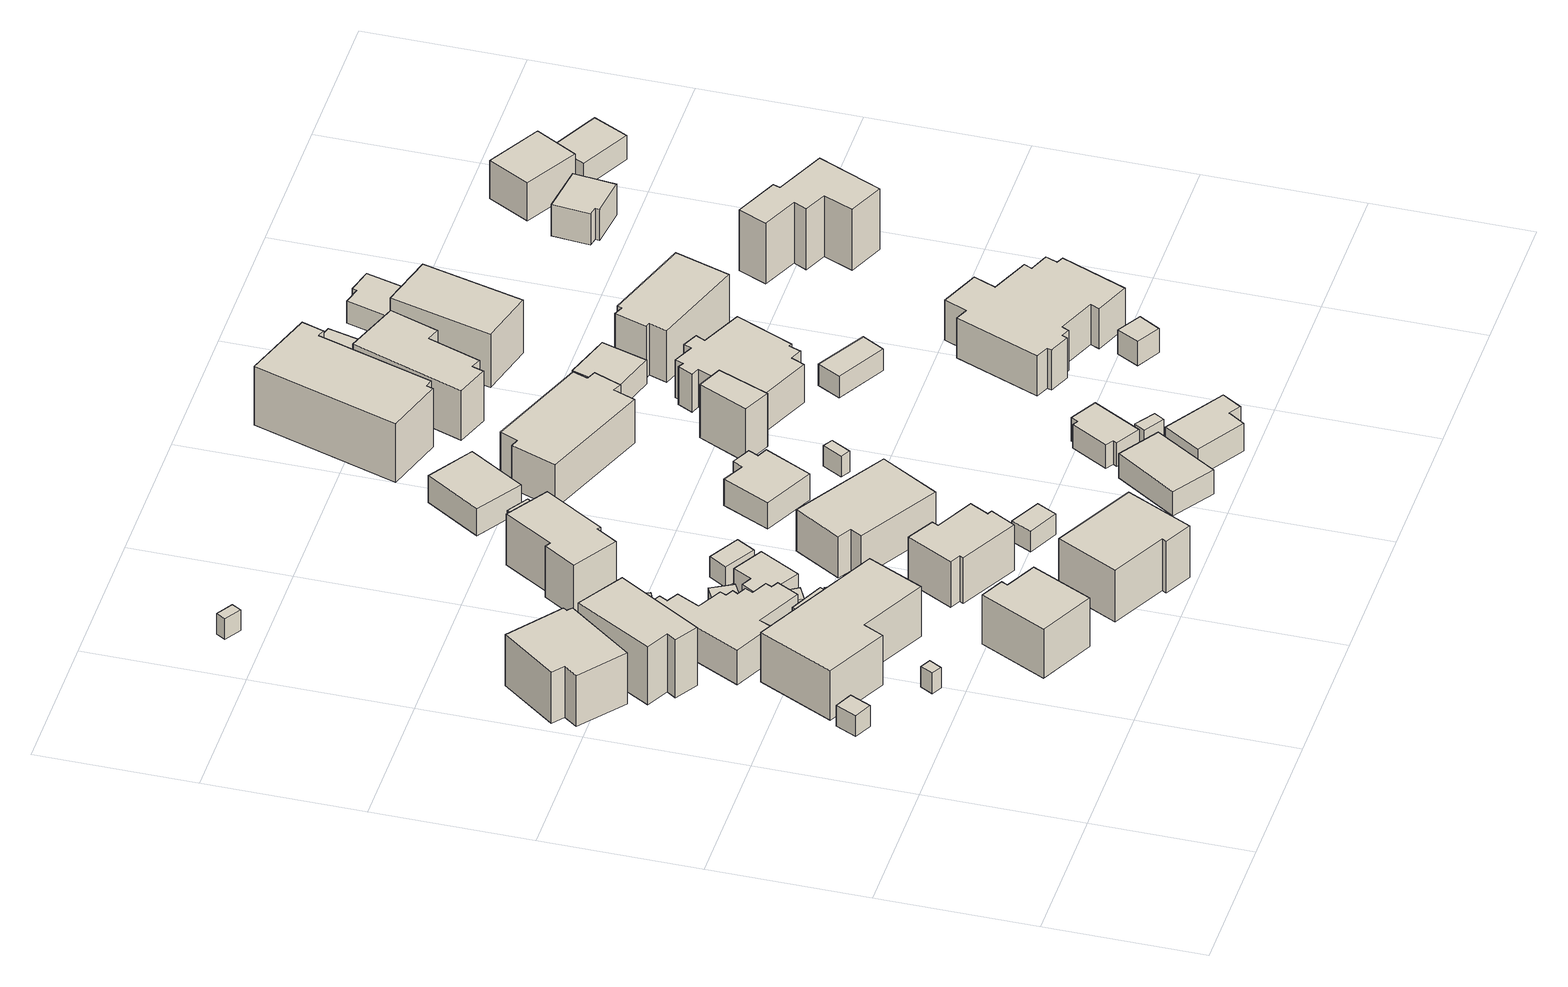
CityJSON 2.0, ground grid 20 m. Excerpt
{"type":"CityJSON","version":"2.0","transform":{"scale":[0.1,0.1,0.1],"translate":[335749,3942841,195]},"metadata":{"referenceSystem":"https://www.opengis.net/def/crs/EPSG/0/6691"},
"CityObjects":{
"building1":{"type":"Building","attributes":{"BuildingIDAttribute.prefecture":"14","BuildingIDAttribute.city":"14151","BuildingDetailAttribute.surveyYear":2015},"geometry":[{"type":"Solid","lod":"1","boundaries":[[[[0,1,2,3]],[[2,4,5,3]],[[1,6,4,2]],[[0,7,6,1]],[[3,5,7,0]],[[4,6,7,5]]]]}]},
"building2":{"type":"Building","attributes":{"usage":"411","measuredHeight":8.5,"storeysAboveGround":2,"BuildingIDAttribute.prefecture":"14","BuildingIDAttribute.city":"14151","BuildingDetailAttribute.totalFloorArea":158.34,"BuildingDetailAttribute.buildingFootprintArea":79.17,"BuildingDetailAttribute.buildingStructureType":"601","BuildingDetailAttribute.buildingStructureOrgType":"1","BuildingDetailAttribute.orgUsage":"10","BuildingDetailAttribute.surveyYear":2015},"geometry":[{"type":"Solid","lod":"1","boundaries":[[[[8,9,10,11,12,13,14,15]],[[14,16,17,15]],[[13,18,16,14]],[[12,19,18,13]],[[11,20,19,12]],[[10,21,20,11]],[[9,22,21,10]],[[8,23,22,9]],[[15,17,23,8]],[[16,18,19,20,21,22,23,17]]]]}]},
"building3":{"type":"Building","attributes":{"BuildingIDAttribute.prefecture":"14","BuildingIDAttribute.city":"14151","BuildingDetailAttribute.surveyYear":2015},"geometry":[{"type":"Solid","lod":"1","boundaries":[[[[24,25,26,27]],[[26,28,29,27]],[[25,30,28,26]],[[24,31,30,25]],[[27,29,31,24]],[[28,30,31,29]]]]}]},
"building4":{"type":"Building","attributes":{"usage":"411","measuredHeight":9.6,"storeysAboveGround":2,"BuildingIDAttribute.prefecture":"14","BuildingIDAttribute.city":"14151","BuildingDetailAttribute.totalFloorArea":136.27,"BuildingDetailAttribute.buildingFootprintArea":68.14,"BuildingDetailAttribute.buildingStructureType":"601","BuildingDetailAttribute.buildingStructureOrgType":"1","BuildingDetailAttribute.orgUsage":"10","BuildingDetailAttribute.surveyYear":2015},"geometry":[{"type":"Solid","lod":"1","boundaries":[[[[32,33,34,35,36,37]],[[36,38,39,37]],[[35,40,38,36]],[[34,41,40,35]],[[33,42,41,34]],[[32,43,42,33]],[[37,39,43,32]],[[38,40,41,42,43,39]]]]}]},
"building5":{"type":"Building","attributes":{"usage":"411","measuredHeight":8.9,"storeysAboveGround":2,"BuildingIDAttribute.prefecture":"14","BuildingIDAttribute.city":"14151","BuildingDetailAttribute.totalFloorArea":282.09,"BuildingDetailAttribute.buildingFootprintArea":141.05,"BuildingDetailAttribute.buildingStructureType":"601","BuildingDetailAttribute.buildingStructureOrgType":"1","BuildingDetailAttribute.orgUsage":"10","BuildingDetailAttribute.surveyYear":2015},"geometry":[{"type":"Solid","lod":"1","boundaries":[[[[44,45,46,47,48,49]],[[48,50,51,49]],[[47,52,50,48]],[[46,53,52,47]],[[45,54,53,46]],[[44,55,54,45]],[[49,51,55,44]],[[50,52,53,54,55,51]]]]}]},
"building6":{"type":"Building","attributes":{"usage":"411","measuredHeight":8.1,"storeysAboveGround":2,"BuildingIDAttribute.prefecture":"14","BuildingIDAttribute.city":"14151","BuildingDetailAttribute.totalFloorArea":116.62,"BuildingDetailAttribute.buildingFootprintArea":58.31,"BuildingDetailAttribute.buildingStructureType":"601","BuildingDetailAttribute.buildingStructureOrgType":"1","BuildingDetailAttribute.orgUsage":"10","BuildingDetailAttribute.surveyYear":2015},"geometry":[{"type":"Solid","lod":"1","boundaries":[[[[56,57,58,59,60,61]],[[60,62,63,61]],[[59,64,62,60]],[[58,65,64,59]],[[57,66,65,58]],[[56,67,66,57]],[[61,63,67,56]],[[62,64,65,66,67,63]]]]}]},
"building7":{"type":"Building","attributes":{"BuildingIDAttribute.prefecture":"14","BuildingIDAttribute.city":"14151","BuildingDetailAttribute.surveyYear":2015},"geometry":[{"type":"Solid","lod":"1","boundaries":[[[[68,69,70,71]],[[70,72,73,71]],[[69,74,72,70]],[[68,75,74,69]],[[71,73,75,68]],[[72,74,75,73]]]]}]},
"building8":{"type":"Building","attributes":{"usage":"411","measuredHeight":7.4,"storeysAboveGround":2,"BuildingIDAttribute.prefecture":"14","BuildingIDAttribute.city":"14151","BuildingDetailAttribute.totalFloorArea":172.94,"BuildingDetailAttribute.buildingFootprintArea":86.47,"BuildingDetailAttribute.buildingStructureType":"601","BuildingDetailAttribute.buildingStructureOrgType":"1","BuildingDetailAttribute.orgUsage":"10","BuildingDetailAttribute.surveyYear":2015},"geometry":[{"type":"Solid","lod":"1","boundaries":[[[[76,77,78,79,80,81,82,83,84,85,86,87,88,89,90,91,92,93,94,95]],[[94,96,97,95]],[[93,98,96,94]],[[92,99,98,93]],[[91,100,99,92]],[[90,101,100,91]],[[89,102,101,90]],[[88,103,102,89]],[[87,104,103,88]],[[86,105,104,87]],[[85,106,105,86]],[[84,107,106,85]],[[83,108,107,84]],[[82,109,108,83]],[[81,110,109,82]],[[80,111,110,81]],[[79,112,111,80]],[[78,113,112,79]],[[77,114,113,78]],[[76,115,114,77]],[[95,97,115,76]],[[96,98,99,100,101,102,103,104,105,106,107,108,109,110,111,112,113,114,115,97]]]]}]},
"building9":{"type":"Building","attributes":{"measuredHeight":6.3,"BuildingIDAttribute.prefecture":"14","BuildingIDAttribute.city":"14151","BuildingDetailAttribute.surveyYear":2015},"geometry":[{"type":"Solid","lod":"1","boundaries":[[[[116,117,118,119]],[[118,120,121,119]],[[117,122,120,118]],[[116,123,122,117]],[[119,121,123,116]],[[120,122,123,121]]]]}]},
"building10":{"type":"Building","attributes":{"measuredHeight":5.1,"BuildingIDAttribute.prefecture":"14","BuildingIDAttribute.city":"14151","BuildingDetailAttribute.surveyYear":2015},"geometry":[{"type":"Solid","lod":"1","boundaries":[[[[124,125,126,127]],[[126,128,129,127]],[[125,130,128,126]],[[124,131,130,125]],[[127,129,131,124]],[[128,130,131,129]]]]}]},
"building11":{"type":"Building","attributes":{"BuildingIDAttribute.prefecture":"14","BuildingIDAttribute.city":"14151","BuildingDetailAttribute.surveyYear":2015},"geometry":[{"type":"Solid","lod":"1","boundaries":[[[[132,133,134,135]],[[134,136,137,135]],[[133,138,136,134]],[[132,139,138,133]],[[135,137,139,132]],[[136,138,139,137]]]]}]},
"building12":{"type":"Building","attributes":{"BuildingIDAttribute.prefecture":"14","BuildingIDAttribute.city":"14151","BuildingDetailAttribute.surveyYear":2015},"geometry":[{"type":"Solid","lod":"1","boundaries":[[[[140,141,142,143]],[[142,144,145,143]],[[141,146,144,142]],[[140,147,146,141]],[[143,145,147,140]],[[144,146,147,145]]]]}]},
"building13":{"type":"Building","attributes":{"measuredHeight":3.5,"BuildingIDAttribute.prefecture":"14","BuildingIDAttribute.city":"14151","BuildingDetailAttribute.surveyYear":2015},"geometry":[{"type":"Solid","lod":"1","boundaries":[[[[148,149,150,151]],[[150,152,153,151]],[[149,154,152,150]],[[148,155,154,149]],[[151,153,155,148]],[[152,154,155,153]]]]}]},
"building14":{"type":"Building","attributes":{"usage":"411","storeysAboveGround":1,"BuildingIDAttribute.prefecture":"14","BuildingIDAttribute.city":"14151","BuildingDetailAttribute.totalFloorArea":28.24,"BuildingDetailAttribute.buildingFootprintArea":28.24,"BuildingDetailAttribute.buildingStructureType":"601","BuildingDetailAttribute.buildingStructureOrgType":"1","BuildingDetailAttribute.orgUsage":"10","BuildingDetailAttribute.surveyYear":2015},"geometry":[{"type":"Solid","lod":"1","boundaries":[[[[156,157,158,159,160,161]],[[160,162,163,161]],[[159,164,162,160]],[[158,165,164,159]],[[157,166,165,158]],[[156,167,166,157]],[[161,163,167,156]],[[162,164,165,166,167,163]]]]}]},
"building15":{"type":"Building","attributes":{"usage":"411","measuredHeight":8.6,"storeysAboveGround":2,"BuildingIDAttribute.prefecture":"14","BuildingIDAttribute.city":"14151","BuildingDetailAttribute.totalFloorArea":173.57,"BuildingDetailAttribute.buildingFootprintArea":86.79,"BuildingDetailAttribute.buildingStructureType":"601","BuildingDetailAttribute.buildingStructureOrgType":"1","BuildingDetailAttribute.orgUsage":"10","BuildingDetailAttribute.surveyYear":2015},"geometry":[{"type":"Solid","lod":"1","boundaries":[[[[168,169,170,171,172,173]],[[172,174,175,173]],[[171,176,174,172]],[[170,177,176,171]],[[169,178,177,170]],[[168,179,178,169]],[[173,175,179,168]],[[174,176,177,178,179,175]]]]}]},
"building16":{"type":"Building","attributes":{"usage":"411","measuredHeight":7,"storeysAboveGround":2,"BuildingIDAttribute.prefecture":"14","BuildingIDAttribute.city":"14151","BuildingDetailAttribute.totalFloorArea":106.23,"BuildingDetailAttribute.buildingFootprintArea":53.12,"BuildingDetailAttribute.buildingStructureType":"601","BuildingDetailAttribute.buildingStructureOrgType":"1","BuildingDetailAttribute.orgUsage":"10","BuildingDetailAttribute.surveyYear":2015},"geometry":[{"type":"Solid","lod":"1","boundaries":[[[[180,181,182,183,184,185,186,187,188,189]],[[188,190,191,189]],[[187,192,190,188]],[[186,193,192,187]],[[185,194,193,186]],[[184,195,194,185]],[[183,196,195,184]],[[182,197,196,183]],[[181,198,197,182]],[[180,199,198,181]],[[189,191,199,180]],[[190,192,193,194,195,196,197,198,199,191]]]]}]},
"building17":{"type":"Building","attributes":{"usage":"411","measuredHeight":8.1,"storeysAboveGround":2,"BuildingIDAttribute.prefecture":"14","BuildingIDAttribute.city":"14151","BuildingDetailAttribute.totalFloorArea":130.05,"BuildingDetailAttribute.buildingFootprintArea":65.03,"BuildingDetailAttribute.buildingStructureType":"601","BuildingDetailAttribute.buildingStructureOrgType":"1","BuildingDetailAttribute.orgUsage":"10","BuildingDetailAttribute.surveyYear":2015},"geometry":[{"type":"Solid","lod":"1","boundaries":[[[[200,201,202,203,204,205,206,207]],[[206,208,209,207]],[[205,210,208,206]],[[204,211,210,205]],[[203,212,211,204]],[[202,213,212,203]],[[201,214,213,202]],[[200,215,214,201]],[[207,209,215,200]],[[208,210,211,212,213,214,215,209]]]]}]},
"building18":{"type":"Building","attributes":{"usage":"411","storeysAboveGround":1,"BuildingIDAttribute.prefecture":"14","BuildingIDAttribute.city":"14151","BuildingDetailAttribute.totalFloorArea":10.48,"BuildingDetailAttribute.buildingFootprintArea":10.48,"BuildingDetailAttribute.buildingStructureType":"601","BuildingDetailAttribute.buildingStructureOrgType":"1","BuildingDetailAttribute.orgUsage":"10","BuildingDetailAttribute.surveyYear":2015},"geometry":[{"type":"Solid","lod":"1","boundaries":[[[[216,217,218,219]],[[218,220,221,219]],[[217,222,220,218]],[[216,223,222,217]],[[219,221,223,216]],[[220,222,223,221]]]]}]},
"building19":{"type":"Building","attributes":{"usage":"411","measuredHeight":7.6,"storeysAboveGround":2,"BuildingIDAttribute.prefecture":"14","BuildingIDAttribute.city":"14151","BuildingDetailAttribute.totalFloorArea":189.96,"BuildingDetailAttribute.buildingFootprintArea":94.98,"BuildingDetailAttribute.buildingStructureType":"601","BuildingDetailAttribute.buildingStructureOrgType":"1","BuildingDetailAttribute.orgUsage":"10","BuildingDetailAttribute.surveyYear":2015},"geometry":[{"type":"Solid","lod":"1","boundaries":[[[[224,225,226,227,228,229]],[[228,230,231,229]],[[227,232,230,228]],[[226,233,232,227]],[[225,234,233,226]],[[224,235,234,225]],[[229,231,235,224]],[[230,232,233,234,235,231]]]]}]},
"building20":{"type":"Building","attributes":{"BuildingIDAttribute.prefecture":"14","BuildingIDAttribute.city":"14151","BuildingDetailAttribute.surveyYear":2015},"geometry":[{"type":"Solid","lod":"1","boundaries":[[[[236,237,238,239]],[[238,240,241,239]],[[237,242,240,238]],[[236,243,242,237]],[[239,241,243,236]],[[240,242,243,241]]]]}]},
"building21":{"type":"Building","attributes":{"BuildingIDAttribute.prefecture":"14","BuildingIDAttribute.city":"14151","BuildingDetailAttribute.surveyYear":2015},"geometry":[{"type":"Solid","lod":"1","boundaries":[[[[244,245,246,247]],[[246,248,249,247]],[[245,250,248,246]],[[244,251,250,245]],[[247,249,251,244]],[[248,250,251,249]]]]}]},
"building22":{"type":"Building","attributes":{"usage":"411","measuredHeight":4.7,"storeysAboveGround":1,"BuildingIDAttribute.prefecture":"14","BuildingIDAttribute.city":"14151","BuildingDetailAttribute.totalFloorArea":51.02,"BuildingDetailAttribute.buildingFootprintArea":51.02,"BuildingDetailAttribute.buildingStructureType":"601","BuildingDetailAttribute.buildingStructureOrgType":"1","BuildingDetailAttribute.orgUsage":"10","BuildingDetailAttribute.surveyYear":2015},"geometry":[{"type":"Solid","lod":"1","boundaries":[[[[252,253,254,255]],[[254,256,257,255]],[[253,258,256,254]],[[252,259,258,253]],[[255,257,259,252]],[[256,258,259,257]]]]}]},
"building23":{"type":"Building","attributes":{"usage":"411","measuredHeight":4.4,"storeysAboveGround":2,"BuildingIDAttribute.prefecture":"14","BuildingIDAttribute.city":"14151","BuildingDetailAttribute.totalFloorArea":86.21,"BuildingDetailAttribute.buildingFootprintArea":43.1,"BuildingDetailAttribute.buildingStructureType":"601","BuildingDetailAttribute.buildingStructureOrgType":"1","BuildingDetailAttribute.orgUsage":"10","BuildingDetailAttribute.surveyYear":2015},"geometry":[{"type":"Solid","lod":"1","boundaries":[[[[260,261,262,263,264,265,266,267]],[[266,268,269,267]],[[265,270,268,266]],[[264,271,270,265]],[[263,272,271,264]],[[262,273,272,263]],[[261,274,273,262]],[[260,275,274,261]],[[267,269,275,260]],[[268,270,271,272,273,274,275,269]]]]}]},
"building24":{"type":"Building","attributes":{"usage":"411","measuredHeight":4,"storeysAboveGround":1,"BuildingIDAttribute.prefecture":"14","BuildingIDAttribute.city":"14151","BuildingDetailAttribute.totalFloorArea":33.34,"BuildingDetailAttribute.buildingFootprintArea":33.34,"BuildingDetailAttribute.buildingStructureType":"601","BuildingDetailAttribute.buildingStructureOrgType":"1","BuildingDetailAttribute.orgUsage":"10","BuildingDetailAttribute.surveyYear":2015},"geometry":[{"type":"Solid","lod":"1","boundaries":[[[[276,277,278,279]],[[278,280,281,279]],[[277,282,280,278]],[[276,283,282,277]],[[279,281,283,276]],[[280,282,283,281]]]]}]},
"building25":{"type":"Building","attributes":{"BuildingIDAttribute.prefecture":"14","BuildingIDAttribute.city":"14151","BuildingDetailAttribute.surveyYear":2015},"geometry":[{"type":"Solid","lod":"1","boundaries":[[[[284,285,286,287]],[[286,288,289,287]],[[285,290,288,286]],[[284,291,290,285]],[[287,289,291,284]],[[288,290,291,289]]]]}]},
"building26":{"type":"Building","attributes":{"usage":"411","measuredHeight":8.1,"storeysAboveGround":2,"BuildingIDAttribute.prefecture":"14","BuildingIDAttribute.city":"14151","BuildingDetailAttribute.totalFloorArea":221.36,"BuildingDetailAttribute.buildingFootprintArea":110.68,"BuildingDetailAttribute.buildingStructureType":"601","BuildingDetailAttribute.buildingStructureOrgType":"1","BuildingDetailAttribute.orgUsage":"10","BuildingDetailAttribute.surveyYear":2015},"geometry":[{"type":"Solid","lod":"1","boundaries":[[[[292,293,294,295,296,297,298,299,300,301]],[[300,302,303,301]],[[299,304,302,300]],[[298,305,304,299]],[[297,306,305,298]],[[296,307,306,297]],[[295,308,307,296]],[[294,309,308,295]],[[293,310,309,294]],[[292,311,310,293]],[[301,303,311,292]],[[302,304,305,306,307,308,309,310,311,303]]]]}]},
"building27":{"type":"Building","attributes":{"usage":"411","measuredHeight":3.7,"storeysAboveGround":1,"BuildingIDAttribute.prefecture":"14","BuildingIDAttribute.city":"14151","BuildingDetailAttribute.totalFloorArea":28.41,"BuildingDetailAttribute.buildingFootprintArea":28.41,"BuildingDetailAttribute.buildingStructureType":"601","BuildingDetailAttribute.buildingStructureOrgType":"1","BuildingDetailAttribute.orgUsage":"10","BuildingDetailAttribute.surveyYear":2015},"geometry":[{"type":"Solid","lod":"1","boundaries":[[[[312,313,314,315,316,317,318,319]],[[318,320,321,319]],[[317,322,320,318]],[[316,323,322,317]],[[315,324,323,316]],[[314,325,324,315]],[[313,326,325,314]],[[312,327,326,313]],[[319,321,327,312]],[[320,322,323,324,325,326,327,321]]]]}]},
"building28":{"type":"Building","attributes":{"usage":"411","measuredHeight":4.5,"storeysAboveGround":1,"BuildingIDAttribute.prefecture":"14","BuildingIDAttribute.city":"14151","BuildingDetailAttribute.totalFloorArea":40.95,"BuildingDetailAttribute.buildingFootprintArea":40.95,"BuildingDetailAttribute.buildingStructureType":"601","BuildingDetailAttribute.buildingStructureOrgType":"1","BuildingDetailAttribute.orgUsage":"10","BuildingDetailAttribute.surveyYear":2015},"geometry":[{"type":"Solid","lod":"1","boundaries":[[[[328,329,330,331,332,333]],[[332,334,335,333]],[[331,336,334,332]],[[330,337,336,331]],[[329,338,337,330]],[[328,339,338,329]],[[333,335,339,328]],[[334,336,337,338,339,335]]]]}]},
"building29":{"type":"Building","attributes":{"usage":"412","measuredHeight":9.5,"storeysAboveGround":2,"BuildingIDAttribute.prefecture":"14","BuildingIDAttribute.city":"14151","BuildingDetailAttribute.totalFloorArea":293.2,"BuildingDetailAttribute.buildingFootprintArea":146.6,"BuildingDetailAttribute.buildingStructureType":"601","BuildingDetailAttribute.buildingStructureOrgType":"1","BuildingDetailAttribute.orgUsage":"20","BuildingDetailAttribute.surveyYear":2015},"geometry":[{"type":"Solid","lod":"1","boundaries":[[[[340,341,342,343,344,345,346,347]],[[346,348,349,347]],[[345,350,348,346]],[[344,351,350,345]],[[343,352,351,344]],[[342,353,352,343]],[[341,354,353,342]],[[340,355,354,341]],[[347,349,355,340]],[[348,350,351,352,353,354,355,349]]]]}]},
"building30":{"type":"Building","attributes":{"measuredHeight":3.2,"BuildingIDAttribute.prefecture":"14","BuildingIDAttribute.city":"14151","BuildingDetailAttribute.surveyYear":2015},"geometry":[{"type":"Solid","lod":"1","boundaries":[[[[356,357,358,359]],[[358,360,361,359]],[[357,362,360,358]],[[356,363,362,357]],[[359,361,363,356]],[[360,362,363,361]]]]}]},
"building31":{"type":"Building","attributes":{"usage":"422","measuredHeight":8.3,"storeysAboveGround":2,"BuildingIDAttribute.prefecture":"14","BuildingIDAttribute.city":"14151","BuildingDetailAttribute.totalFloorArea":42.49,"BuildingDetailAttribute.buildingFootprintArea":21.25,"BuildingDetailAttribute.buildingStructureType":"601","BuildingDetailAttribute.buildingStructureOrgType":"1","BuildingDetailAttribute.orgUsage":"137","BuildingDetailAttribute.surveyYear":2015},"geometry":[{"type":"Solid","lod":"1","boundaries":[[[[364,365,366,367]],[[366,368,369,367]],[[365,370,368,366]],[[364,371,370,365]],[[367,369,371,364]],[[368,370,371,369]]]]}]},
"building32":{"type":"Building","attributes":{"usage":"411","measuredHeight":8.1,"storeysAboveGround":2,"BuildingIDAttribute.prefecture":"14","BuildingIDAttribute.city":"14151","BuildingDetailAttribute.totalFloorArea":160.79,"BuildingDetailAttribute.buildingFootprintArea":80.4,"BuildingDetailAttribute.buildingStructureType":"601","BuildingDetailAttribute.buildingStructureOrgType":"1","BuildingDetailAttribute.orgUsage":"10","BuildingDetailAttribute.surveyYear":2015},"geometry":[{"type":"Solid","lod":"1","boundaries":[[[[372,373,374,375,376,377,378,379]],[[378,380,381,379]],[[377,382,380,378]],[[376,383,382,377]],[[375,384,383,376]],[[374,385,384,375]],[[373,386,385,374]],[[372,387,386,373]],[[379,381,387,372]],[[380,382,383,384,385,386,387,381]]]]}]},
"building33":{"type":"Building","attributes":{"usage":"411","measuredHeight":3.6,"storeysAboveGround":1,"BuildingIDAttribute.prefecture":"14","BuildingIDAttribute.city":"14151","BuildingDetailAttribute.totalFloorArea":34.57,"BuildingDetailAttribute.buildingFootprintArea":34.57,"BuildingDetailAttribute.buildingStructureType":"601","BuildingDetailAttribute.buildingStructureOrgType":"1","BuildingDetailAttribute.orgUsage":"10","BuildingDetailAttribute.surveyYear":2015},"geometry":[{"type":"Solid","lod":"1","boundaries":[[[[388,389,390,391]],[[390,392,393,391]],[[389,394,392,390]],[[388,395,394,389]],[[391,393,395,388]],[[392,394,395,393]]]]}]},
"building34":{"type":"Building","attributes":{"usage":"422","measuredHeight":6.6,"storeysAboveGround":2,"BuildingIDAttribute.prefecture":"14","BuildingIDAttribute.city":"14151","BuildingDetailAttribute.totalFloorArea":202.88,"BuildingDetailAttribute.buildingFootprintArea":101.44,"BuildingDetailAttribute.buildingStructureType":"601","BuildingDetailAttribute.buildingStructureOrgType":"1","BuildingDetailAttribute.orgUsage":"137","BuildingDetailAttribute.surveyYear":2015},"geometry":[{"type":"Solid","lod":"1","boundaries":[[[[396,397,398,399,400,401,402,403,404,405,406,407,408,409,410,411]],[[410,412,413,411]],[[409,414,412,410]],[[408,415,414,409]],[[407,416,415,408]],[[406,417,416,407]],[[405,418,417,406]],[[404,419,418,405]],[[403,420,419,404]],[[402,421,420,403]],[[401,422,421,402]],[[400,423,422,401]],[[399,424,423,400]],[[398,425,424,399]],[[397,426,425,398]],[[396,427,426,397]],[[411,413,427,396]],[[412,414,415,416,417,418,419,420,421,422,423,424,425,426,427,413]]]]}]},
"building35":{"type":"Building","attributes":{"measuredHeight":3.8,"BuildingIDAttribute.prefecture":"14","BuildingIDAttribute.city":"14151","BuildingDetailAttribute.surveyYear":2015},"geometry":[{"type":"Solid","lod":"1","boundaries":[[[[428,429,430,431,432,433]],[[432,434,435,433]],[[431,436,434,432]],[[430,437,436,431]],[[429,438,437,430]],[[428,439,438,429]],[[433,435,439,428]],[[434,436,437,438,439,435]]]]}]},
"building36":{"type":"Building","attributes":{"usage":"422","measuredHeight":3.3,"storeysAboveGround":1,"BuildingIDAttribute.prefecture":"14","BuildingIDAttribute.city":"14151","BuildingDetailAttribute.totalFloorArea":21.17,"BuildingDetailAttribute.buildingFootprintArea":21.17,"BuildingDetailAttribute.buildingStructureType":"601","BuildingDetailAttribute.buildingStructureOrgType":"1","BuildingDetailAttribute.orgUsage":"137","BuildingDetailAttribute.surveyYear":2015},"geometry":[{"type":"Solid","lod":"1","boundaries":[[[[440,441,442,443]],[[442,444,445,443]],[[441,446,444,442]],[[440,447,446,441]],[[443,445,447,440]],[[444,446,447,445]]]]}]},
"building37":{"type":"Building","attributes":{"usage":"411","measuredHeight":8.6,"storeysAboveGround":2,"BuildingIDAttribute.prefecture":"14","BuildingIDAttribute.city":"14151","BuildingDetailAttribute.totalFloorArea":163,"BuildingDetailAttribute.buildingFootprintArea":81.5,"BuildingDetailAttribute.buildingStructureType":"601","BuildingDetailAttribute.buildingStructureOrgType":"1","BuildingDetailAttribute.orgUsage":"10","BuildingDetailAttribute.surveyYear":2015},"geometry":[{"type":"Solid","lod":"1","boundaries":[[[[448,449,450,451]],[[450,452,453,451]],[[449,454,452,450]],[[448,455,454,449]],[[451,453,455,448]],[[452,454,455,453]]]]}]},
"building38":{"type":"Building","attributes":{"measuredHeight":3.7,"BuildingIDAttribute.prefecture":"14","BuildingIDAttribute.city":"14151","BuildingDetailAttribute.surveyYear":2015},"geometry":[{"type":"Solid","lod":"1","boundaries":[[[[456,457,458,459]],[[458,460,461,459]],[[457,462,460,458]],[[456,463,462,457]],[[459,461,463,456]],[[460,462,463,461]]]]}]},
"building39":{"type":"Building","attributes":{"usage":"411","measuredHeight":8.9,"storeysAboveGround":2,"BuildingIDAttribute.prefecture":"14","BuildingIDAttribute.city":"14151","BuildingDetailAttribute.totalFloorArea":155.35,"BuildingDetailAttribute.buildingFootprintArea":77.67,"BuildingDetailAttribute.buildingStructureType":"601","BuildingDetailAttribute.buildingStructureOrgType":"1","BuildingDetailAttribute.orgUsage":"10","BuildingDetailAttribute.surveyYear":2015},"geometry":[{"type":"Solid","lod":"1","boundaries":[[[[464,465,466,467,468,469,470,471]],[[470,472,473,471]],[[469,474,472,470]],[[468,475,474,469]],[[467,476,475,468]],[[466,477,476,467]],[[465,478,477,466]],[[464,479,478,465]],[[471,473,479,464]],[[472,474,475,476,477,478,479,473]]]]}]},
"building40":{"type":"Building","attributes":{"usage":"411","measuredHeight":8.3,"storeysAboveGround":1,"BuildingIDAttribute.prefecture":"14","BuildingIDAttribute.city":"14151","BuildingDetailAttribute.totalFloorArea":177.8,"BuildingDetailAttribute.buildingFootprintArea":177.8,"BuildingDetailAttribute.buildingStructureType":"601","BuildingDetailAttribute.buildingStructureOrgType":"1","BuildingDetailAttribute.orgUsage":"10","BuildingDetailAttribute.surveyYear":2015},"geometry":[{"type":"Solid","lod":"1","boundaries":[[[[480,481,482,483,484,485,486,487,488,489,490,491,492,493,494,495,496,497,498,499]],[[498,500,501,499]],[[497,502,500,498]],[[496,503,502,497]],[[495,504,503,496]],[[494,505,504,495]],[[493,506,505,494]],[[492,507,506,493]],[[491,508,507,492]],[[490,509,508,491]],[[489,510,509,490]],[[488,511,510,489]],[[487,512,511,488]],[[486,513,512,487]],[[485,514,513,486]],[[484,515,514,485]],[[483,516,515,484]],[[482,517,516,483]],[[481,518,517,482]],[[480,519,518,481]],[[499,501,519,480]],[[500,502,503,504,505,506,507,508,509,510,511,512,513,514,515,516,517,518,519,501]]]]}]},
"building41":{"type":"Building","attributes":{"usage":"411","measuredHeight":3.5,"storeysAboveGround":1,"BuildingIDAttribute.prefecture":"14","BuildingIDAttribute.city":"14151","BuildingDetailAttribute.totalFloorArea":28.29,"BuildingDetailAttribute.buildingFootprintArea":28.29,"BuildingDetailAttribute.buildingStructureType":"601","BuildingDetailAttribute.buildingStructureOrgType":"1","BuildingDetailAttribute.orgUsage":"10","BuildingDetailAttribute.surveyYear":2015},"geometry":[{"type":"Solid","lod":"1","boundaries":[[[[520,521,522,523,524,525]],[[524,526,527,525]],[[523,528,526,524]],[[522,529,528,523]],[[521,530,529,522]],[[520,531,530,521]],[[525,527,531,520]],[[526,528,529,530,531,527]]]]}]},
"building42":{"type":"Building","attributes":{"usage":"411","measuredHeight":10.3,"storeysAboveGround":2,"BuildingIDAttribute.prefecture":"14","BuildingIDAttribute.city":"14151","BuildingDetailAttribute.totalFloorArea":134.29,"BuildingDetailAttribute.buildingFootprintArea":67.14,"BuildingDetailAttribute.buildingStructureType":"601","BuildingDetailAttribute.buildingStructureOrgType":"1","BuildingDetailAttribute.orgUsage":"10","BuildingDetailAttribute.surveyYear":2015},"geometry":[{"type":"Solid","lod":"1","boundaries":[[[[532,533,534,535,536,537,538,539,540,541]],[[540,542,543,541]],[[539,544,542,540]],[[538,545,544,539]],[[537,546,545,538]],[[536,547,546,537]],[[535,548,547,536]],[[534,549,548,535]],[[533,550,549,534]],[[532,551,550,533]],[[541,543,551,532]],[[542,544,545,546,547,548,549,550,551,543]]]]}]},
"building43":{"type":"Building","attributes":{"usage":"411","measuredHeight":5,"storeysAboveGround":1,"BuildingIDAttribute.prefecture":"14","BuildingIDAttribute.city":"14151","BuildingDetailAttribute.totalFloorArea":28.56,"BuildingDetailAttribute.buildingFootprintArea":28.56,"BuildingDetailAttribute.buildingStructureType":"601","BuildingDetailAttribute.buildingStructureOrgType":"1","BuildingDetailAttribute.orgUsage":"10","BuildingDetailAttribute.surveyYear":2015},"geometry":[{"type":"Solid","lod":"1","boundaries":[[[[552,553,554,555,556,557]],[[556,558,559,557]],[[555,560,558,556]],[[554,561,560,555]],[[553,562,561,554]],[[552,563,562,553]],[[557,559,563,552]],[[558,560,561,562,563,559]]]]}]},
"building44":{"type":"Building","attributes":{"usage":"422","measuredHeight":6.1,"storeysAboveGround":2,"BuildingIDAttribute.prefecture":"14","BuildingIDAttribute.city":"14151","BuildingDetailAttribute.totalFloorArea":85.36,"BuildingDetailAttribute.buildingFootprintArea":42.68,"BuildingDetailAttribute.buildingStructureType":"601","BuildingDetailAttribute.buildingStructureOrgType":"1","BuildingDetailAttribute.orgUsage":"137","BuildingDetailAttribute.surveyYear":2015},"geometry":[{"type":"Solid","lod":"1","boundaries":[[[[564,565,566,567]],[[566,568,569,567]],[[565,570,568,566]],[[564,571,570,565]],[[567,569,571,564]],[[568,570,571,569]]]]}]},
"building45":{"type":"Building","attributes":{"usage":"411","measuredHeight":3.8,"storeysAboveGround":1,"BuildingIDAttribute.prefecture":"14","BuildingIDAttribute.city":"14151","BuildingDetailAttribute.totalFloorArea":31.52,"BuildingDetailAttribute.buildingFootprintArea":31.52,"BuildingDetailAttribute.buildingStructureType":"601","BuildingDetailAttribute.buildingStructureOrgType":"1","BuildingDetailAttribute.orgUsage":"10","BuildingDetailAttribute.surveyYear":2015},"geometry":[{"type":"Solid","lod":"1","boundaries":[[[[572,573,574,575]],[[574,576,577,575]],[[573,578,576,574]],[[572,579,578,573]],[[575,577,579,572]],[[576,578,579,577]]]]}]}
},
"vertices":[
[100,286,11],[77,297,11],[90,324,11],[113,313,11],[90,324,41],[113,313,41],[77,297,41],[100,286,41],
[17,626,15],[2,638,15],[56,708,15],[122,657,15],[119,652,15],[125,647,15],[61,564,15],[4,609,15],[61,564,89],[4,609,89],[125,647,89],[119,652,89],[122,657,89],[56,708,89],[2,638,89],[17,626,89],
[203,244,8],[194,228,8],[181,235,8],[190,251,8],[181,235,38],[190,251,38],[194,228,38],[203,244,38],
[186,605,12],[119,497,12],[90,515,12],[98,527,12],[69,542,12],[127,641,12],[69,542,96],[127,641,96],[98,527,96],[90,515,96],[119,497,96],[186,605,96],
[316,347,8],[281,276,8],[195,320,8],[182,294,8],[102,334,8],[150,430,8],[102,334,80],[150,430,80],[182,294,80],[195,320,80],[281,276,80],[316,347,80],
[316,190,8],[312,182,8],[352,162,8],[314,85,8],[243,120,8],[286,205,8],[243,120,79],[286,205,79],[314,85,79],[352,162,79],[312,182,79],[316,190,79],
[55,1032,36],[48,1020,36],[27,1033,36],[34,1045,36],[27,1033,66],[34,1045,66],[48,1020,66],[55,1032,66],
[209,567,10],[203,556,10],[218,548,10],[203,519,10],[235,502,10],[231,494,10],[241,489,10],[237,482,10],[249,476,10],[244,466,10],[264,456,10],[260,448,10],[269,443,10],[254,415,10],[196,444,10],[188,428,10],[135,454,10],[172,526,10],[160,532,10],[185,580,10],[160,532,60],[185,580,60],[172,526,60],[135,454,60],[188,428,60],[196,444,60],[254,415,60],[269,443,60],[260,448,60],[264,456,60],[244,466,60],[249,476,60],[237,482,60],[241,489,60],[231,494,60],[235,502,60],[203,519,60],[218,548,60],[203,556,60],[209,567,60],
[236,417,10],[281,396,10],[273,378,10],[228,399,10],[273,378,54],[228,399,54],[281,396,54],[236,417,54],
[201,590,11],[215,596,11],[222,581,11],[209,575,11],[222,581,52],[209,575,52],[215,596,52],[201,590,52],
[274,413,9],[265,430,9],[283,440,9],[293,423,9],[283,440,39],[293,423,39],[265,430,39],[274,413,39],
[258,485,10],[243,513,10],[263,524,10],[278,496,10],[263,524,40],[278,496,40],[243,513,40],[258,485,40],
[318,351,9],[286,368,9],[299,396,9],[322,357,9],[299,396,40],[322,357,40],[286,368,40],[318,351,40],
[294,482,9],[307,506,9],[346,484,9],[317,432,9],[265,462,9],[281,489,9],[265,462,39],[281,489,39],[317,432,39],[346,484,39],[307,506,39],[294,482,39],
[511,93,8],[469,9,8],[434,27,8],[437,33,8],[366,69,8],[406,147,8],[366,69,83],[406,147,83],[437,33,83],[434,27,83],[469,9,83],[511,93,83],
[408,298,8],[404,290,8],[453,265,8],[440,241,8],[446,238,8],[428,206,8],[353,246,8],[355,251,8],[342,258,8],[374,317,8],[342,258,74],[374,317,74],[355,251,74],[353,246,74],[428,206,74],[446,238,74],[440,241,74],[453,265,74],[404,290,74],[408,298,74],
[238,705,12],[277,768,12],[330,734,12],[282,657,12],[278,660,12],[261,633,12],[205,668,12],[231,709,12],[205,668,86],[231,709,86],[261,633,86],[278,660,86],[282,657,86],[330,734,86],[277,768,86],[238,705,86],
[359,516,10],[345,492,10],[306,515,10],[320,538,10],[306,515,40],[320,538,40],[345,492,40],[359,516,40],
[469,311,9],[367,371,9],[376,386,9],[359,396,9],[395,456,9],[513,385,9],[395,456,69],[513,385,69],[359,396,69],[376,386,69],[367,371,69],[469,311,69],
[517,203,9],[504,178,9],[465,197,9],[478,223,9],[465,197,39],[478,223,39],[504,178,39],[517,203,39],
[331,742,30],[304,759,30],[316,778,30],[343,761,30],[316,778,60],[343,761,60],[304,759,60],[331,742,60],
[400,843,30],[355,772,30],[298,809,30],[343,879,30],[298,809,69],[343,879,69],[355,772,69],[400,843,69],
[487,557,11],[511,545,11],[505,532,11],[518,526,11],[488,466,11],[423,498,11],[452,558,11],[480,544,11],[452,558,49],[480,544,49],[423,498,49],[488,466,49],[518,526,49],[505,532,49],[511,545,49],[487,557,49],
[680,105,6],[629,25,6],[577,59,6],[629,138,6],[577,59,41],[629,138,41],[629,25,41],[680,105,41],
[565,461,11],[551,436,11],[539,443,11],[553,468,11],[539,443,41],[553,468,41],[551,436,41],[565,461,41],
[541,745,27],[553,740,27],[539,705,27],[528,710,27],[517,682,27],[375,737,27],[397,795,27],[407,791,27],[417,814,27],[548,764,27],[417,814,90],[548,764,90],[407,791,90],[397,795,90],[375,737,90],[517,682,90],[528,710,90],[539,705,90],[553,740,90],[541,745,90],
[673,199,8],[678,208,8],[712,189,8],[677,127,8],[646,145,8],[649,150,8],[639,156,8],[666,203,8],[639,156,42],[666,203,42],[649,150,42],[646,145,42],[677,127,42],[712,189,42],[678,208,42],[673,199,42],
[747,26,4],[732,35,4],[718,14,4],[657,52,4],[687,99,4],[763,51,4],[687,99,44],[763,51,44],[657,52,44],[718,14,44],[732,35,44],[747,26,44],
[508,1075,42],[499,1047,42],[489,1050,42],[442,903,42],[432,906,42],[429,897,42],[354,921,42],[414,1106,42],[354,921,127],[414,1106,127],[429,897,127],[432,906,127],[442,903,127],[489,1050,127],[499,1047,127],[508,1075,127],
[707,106,8],[681,122,8],[690,136,8],[715,119,8],[690,136,39],[715,119,39],[681,122,39],[707,106,39],
[535,555,12],[565,618,12],[597,604,12],[570,539,12],[597,604,89],[570,539,89],[565,618,89],[535,555,89],
[552,926,41],[535,932,41],[511,865,41],[498,870,41],[493,855,41],[451,870,41],[502,1013,41],[574,988,41],[502,1013,113],[574,988,113],[451,870,113],[493,855,113],[498,870,113],[511,865,113],[535,932,113],[552,926,113],
[643,756,28],[625,698,28],[565,717,28],[583,775,28],[565,717,63],[583,775,63],[625,698,63],[643,756,63],
[654,653,13],[658,663,13],[678,654,13],[672,642,13],[725,618,13],[692,544,13],[688,546,13],[682,531,13],[667,537,13],[659,520,13],[582,554,13],[618,635,13],[607,639,13],[617,658,13],[624,654,13],[628,665,13],[624,654,68],[628,665,68],[617,658,68],[607,639,68],[618,635,68],[582,554,68],[659,520,68],[667,537,68],[682,531,68],[688,546,68],[692,544,68],[725,618,68],[672,642,68],[678,654,68],[658,663,68],[654,653,68],
[518,1054,50],[521,1068,50],[558,1058,50],[547,1016,50],[502,1028,50],[510,1056,50],[502,1028,84],[510,1056,84],[547,1016,84],[558,1058,84],[521,1068,84],[518,1054,84],
[741,449,13],[678,484,13],[694,513,13],[757,477,13],[694,513,44],[757,477,44],[678,484,44],[741,449,44],
[657,973,44],[623,844,44],[551,863,44],[586,992,44],[551,863,121],[586,992,121],[623,844,121],[657,973,121],
[882,183,6],[866,156,6],[836,173,6],[851,201,6],[836,173,41],[851,201,41],[866,156,41],[882,183,41],
[763,638,21],[643,679,21],[651,702,21],[644,704,21],[658,745,21],[670,740,21],[672,746,21],[786,708,21],[672,746,96],[786,708,96],[670,740,96],[658,745,96],[644,704,96],[651,702,96],[643,679,96],[763,638,96],
[812,370,5],[824,399,5],[875,378,5],[863,350,5],[913,329,5],[908,319,5],[933,309,5],[927,294,5],[936,290,5],[901,206,5],[856,224,5],[861,236,5],[812,256,5],[808,247,5],[797,252,5],[794,245,5],[767,256,5],[769,262,5],[752,269,5],[796,377,5],[752,269,63],[796,377,63],[769,262,63],[767,256,63],[794,245,63],[797,252,63],[808,247,63],[812,256,63],[861,236,63],[856,224,63],[901,206,63],[936,290,63],[927,294,63],[933,309,63],[908,319,63],[913,329,63],[863,350,63],[875,378,63],[824,399,63],[812,370,63],
[643,1053,47],[675,1045,47],[658,983,47],[604,998,47],[619,1053,47],[641,1047,47],[619,1053,79],[641,1047,79],[604,998,79],[658,983,79],[675,1045,79],[643,1053,79],
[918,621,22],[983,592,22],[946,510,22],[900,530,22],[916,568,22],[887,581,22],[895,598,22],[849,619,22],[865,655,22],[921,630,22],[865,655,110],[921,630,110],[849,619,110],[895,598,110],[887,581,110],[916,568,110],[900,530,110],[946,510,110],[983,592,110],[918,621,110],
[907,812,38],[856,818,38],[857,824,38],[845,826,38],[850,874,38],[913,866,38],[850,874,83],[913,866,83],[845,826,83],[857,824,83],[856,818,83],[907,812,83],
[892,959,43],[960,921,43],[930,868,43],[863,906,43],[930,868,98],[863,906,98],[960,921,98],[892,959,98],
[999,826,47],[935,859,47],[957,903,47],[1021,870,47],[957,903,82],[1021,870,82],[935,859,82],[999,826,82]
]}
